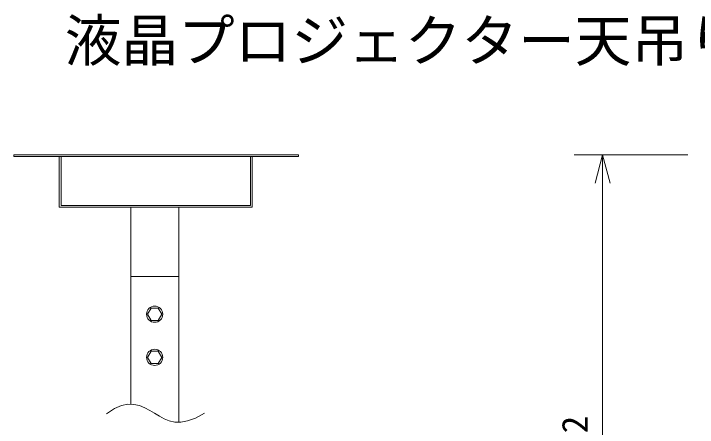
# Model space of a CAD drawing. Units: millimetres, scale not verified. Extents: x -63 to 62, y -56 to 57.
# Drawn here: x -39.13 to 9.13, y 27.55 to 56.78 of the extents above; entities that cross this region are included whole.
import ezdxf
from ezdxf.enums import TextEntityAlignment as Align

# ---------------------------------------------------------------- set-up
doc = ezdxf.new("R2010")
doc.units = ezdxf.units.MM
doc.header["$LTSCALE"] = 0.125
doc.header["$PDMODE"] = 32
doc.header["$PDSIZE"] = 0.0625
for name, color, linetype, lineweight in [('0-0_0', 1, 'Continuous', 18), ('0-4_GAIKEI', 1, 'Continuous', 18), ('0-5_SUNPO', 7, 'Continuous', 18)]:
    doc.layers.add(name, color=color, linetype=linetype, lineweight=lineweight)
doc.layers.add('0-1_DEFPOINTS', color=7, linetype='Continuous')
doc.layers.add('0-3_MOJI1', color=7, linetype='Continuous')
doc.styles.add('ＭＳ ゴシック', font='')
doc.styles.get('ＭＳ ゴシック').set_extended_font_data('MS Gothic')

# ---------------------------------------------------------------- blocks, each defined once
blk = doc.blocks.new('_OPEN30')
at = {"layer": '0-0_0', "color": 7}
blk.add_line((0, 0), (-1, 0), dxfattribs=at)
blk.add_lwpolyline([(-1, 0.26795), (0, 0), (-1, -0.26795)], dxfattribs=at)
blk = doc.blocks.new('D9')
at = {"layer": '0-1_DEFPOINTS'}
for p in [(9.1555, 50.7716), (1.1309, 1.4382), (9.1555, 1.4382)]:
    blk.add_point(p, dxfattribs=at)
at = {"layer": '0-5_SUNPO'}
for p, q in [((7.1555, 50.7716), (-0.8691, 50.7716)), ((1.1309, 48.7716), (1.1309, 3.4382)), ((7.1555, 1.4382), (-0.8691, 1.4382))]:
    blk.add_line(p, q, dxfattribs=at)
at = {"layer": '0-5_SUNPO', "xscale": 2, "yscale": 2}
for p, rotation in [((1.1309, 50.7716), 90), ((1.1309, 1.4382), 270)]:
    blk.add_blockref('_OPEN30', p, dxfattribs=dict(at, rotation=rotation))
at = {"layer": '0-5_SUNPO', "style": 'ＭＳ ゴシック'}
blk.add_text('1172～1532', height=1.833, rotation=90, dxfattribs=at).set_placement((0.6309, 19.8549), align=Align.BOTTOM_LEFT)
blk = doc.blocks.new('TMSH_J09')
at = {"layer": '0-0_0'}
for p, q in [((0, 11.7378), (1.113, 9.6151)), ((1.113, 9.6151), (1.7847, 7.765)), ((1.7847, 7.765), (2.0769, 6.1447)), ((1.7689, 3.4233), (1.2919, 2.237)), ((1.2919, 2.237), (0.6817, 1.1101)), ((0.6817, 1.1101), (0, 0)), ((-2.1174, -4.8632), (-2.1443, -6.2792)), ((-2.1443, -6.2792), (-1.8295, -7.8115))]:
    blk.add_line(p, q, dxfattribs=at)
for points in [[(2.0769, 6.1447), (2.0511, 4.7117), (1.7689, 3.4233)], [(0, 0), (-0.6902, -1.1319), (-1.3201, -2.3076)], [(-1.3201, -2.3076), (-1.8193, -3.5454), (-2.1174, -4.8632)], [(-1.8295, -7.8115), (-1.1028, -9.478), (0.1062, -11.297)]]:
    blk.add_lwpolyline(points, dxfattribs=at)

msp = doc.modelspace()

# ---------------------------------------------------------------- linework, layer by layer
at = {"layer": '0-4_GAIKEI'}
for p, q in [((-39.1336, 46.8078), (-39.1336, 46.68)), ((-39.1336, 46.8078), (-19.0365, 46.8078)), ((-39.1336, 46.68), (-19.0365, 46.68)), ((-35.9152, 43.1023), (-35.9152, 46.68)), ((-35.7878, 43.23), (-35.7878, 46.68)), ((-22.4144, 43.23), (-22.4144, 46.68)), ((-22.287, 43.1023), (-22.287, 46.68)), ((-19.0365, 46.8078), (-19.0365, 46.68)), ((-35.9152, 43.1023), (-22.287, 43.1023)), ((-35.7878, 43.23), (-22.4144, 43.23)), ((-30.8596, 29.1792), (-30.8596, 43.1023)), ((-27.4707, 27.9191), (-27.4707, 43.1023)), ((-30.8596, 38.2049), (-27.4707, 38.2049)), ((-29.4348, 35.9817), (-29.6882, 35.5428)), ((-28.928, 35.9817), (-29.4348, 35.9817)), ((-28.6746, 35.5428), (-28.928, 35.9817)), ((-29.6882, 35.5428), (-29.4348, 35.1039)), ((-28.928, 35.1039), (-28.6746, 35.5428)), ((-29.4348, 35.1039), (-28.928, 35.1039)), ((-29.4348, 32.9335), (-29.6882, 32.4946)), ((-28.928, 32.9335), (-29.4348, 32.9335)), ((-28.6746, 32.4946), (-28.928, 32.9335)), ((-29.6882, 32.4946), (-29.4348, 32.0557)), ((-28.928, 32.0557), (-28.6746, 32.4946)), ((-29.4348, 32.0557), (-28.928, 32.0557))]:
    msp.add_line(p, q, dxfattribs=at)
for centre in [(-29.1814, 35.5428), (-29.1814, 32.4946)]:
    msp.add_circle(centre, 0.5705, dxfattribs=at)

# ---------------------------------------------------------------- block references
at = {"layer": '0-0_0', "xscale": 0.3, "yscale": 0.3, "rotation": 270}
msp.add_blockref('TMSH_J09', (-29.1814, 28.5398), dxfattribs=at)
at = {"layer": '0-5_SUNPO'}
msp.add_blockref('D9', (1.3113, -3.9638), dxfattribs=at)

# ---------------------------------------------------------------- texts
at = {"layer": '0-3_MOJI1', "style": 'ＭＳ ゴシック'}
msp.add_text('液晶プロジェクター天吊り金具付', height=2.933, dxfattribs=at).set_placement((-35.5323, 52.5376), align=Align.BOTTOM_LEFT)

doc.saveas('drawing.dxf')
